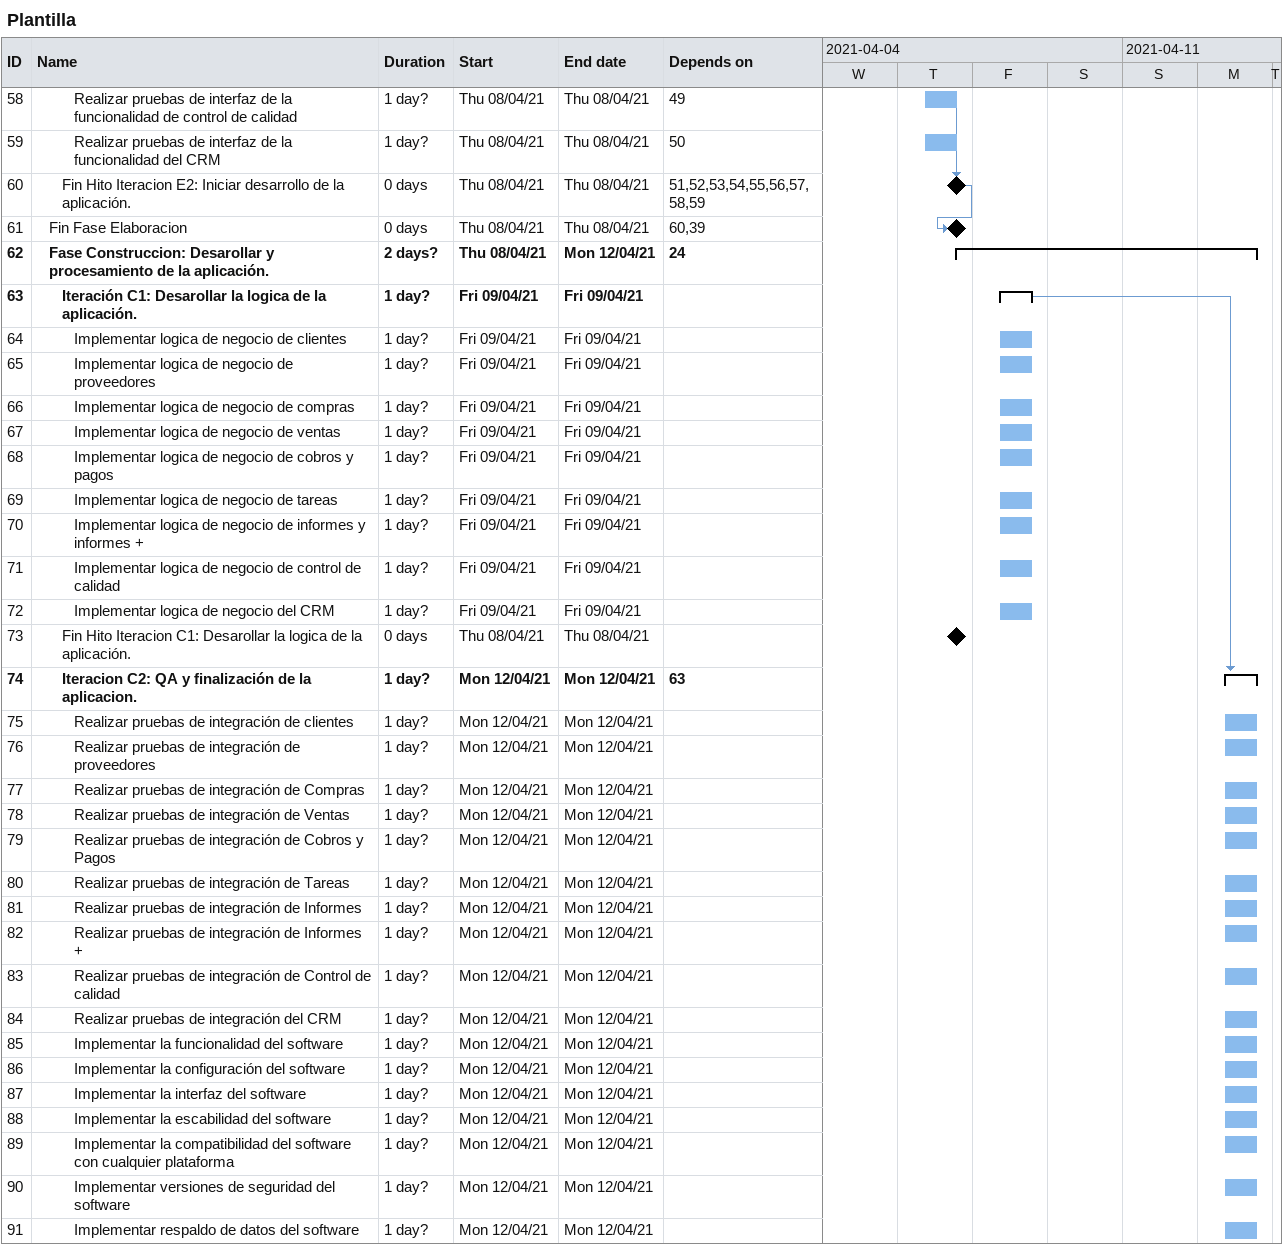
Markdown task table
Plantilla

| ID | Level | Task | Duration | Start | Finish | Predecessors |
|---|---|---|---|---|---|---|
| 58 | 4 | Realizar pruebas de interfaz de la funcionalidad de control de calidad | 1d? | 2021-04-08 | 2021-04-08 | 49 |
| 59 | 4 | Realizar pruebas de interfaz de la funcionalidad del CRM | 1d? | 2021-04-08 | 2021-04-08 | 50 |
| 60 | 3 | Fin Hito Iteracion E2: Iniciar desarrollo de la aplicación. | 0d | 2021-04-08 | 2021-04-08 | 51, 52, 53, 54, 55, 56, 57, 58, 59 |
| 61 | 2 | Fin Fase Elaboracion | 0d | 2021-04-08 | 2021-04-08 | 60, 39 |
| 62 | 2 | **Fase Construccion: Desarollar y procesamiento de la aplicación.** | 2d? | 2021-04-08 | 2021-04-12 | 24 |
| 63 | 3 | **Iteración C1: Desarollar la logica de la aplicación.** | 1d? | 2021-04-09 | 2021-04-09 |  |
| 64 | 4 | Implementar logica de negocio de clientes | 1d? | 2021-04-09 | 2021-04-09 |  |
| 65 | 4 | Implementar logica de negocio de proveedores | 1d? | 2021-04-09 | 2021-04-09 |  |
| 66 | 4 | Implementar logica de negocio de compras | 1d? | 2021-04-09 | 2021-04-09 |  |
| 67 | 4 | Implementar logica de negocio de ventas | 1d? | 2021-04-09 | 2021-04-09 |  |
| 68 | 4 | Implementar logica de negocio de cobros y pagos | 1d? | 2021-04-09 | 2021-04-09 |  |
| 69 | 4 | Implementar logica de negocio de tareas | 1d? | 2021-04-09 | 2021-04-09 |  |
| 70 | 4 | Implementar logica de negocio de informes y informes + | 1d? | 2021-04-09 | 2021-04-09 |  |
| 71 | 4 | Implementar logica de negocio de control de calidad | 1d? | 2021-04-09 | 2021-04-09 |  |
| 72 | 4 | Implementar logica de negocio del CRM | 1d? | 2021-04-09 | 2021-04-09 |  |
| 73 | 3 | Fin Hito Iteracion C1: Desarollar la logica de la aplicación. | 0d | 2021-04-08 | 2021-04-08 |  |
| 74 | 3 | **Iteracion C2: QA y finalización de la aplicacion.** | 1d? | 2021-04-12 | 2021-04-12 | 63 |
| 75 | 4 | Realizar pruebas de integración de clientes | 1d? | 2021-04-12 | 2021-04-12 |  |
| 76 | 4 | Realizar pruebas de integración de proveedores | 1d? | 2021-04-12 | 2021-04-12 |  |
| 77 | 4 | Realizar pruebas de integración de Compras | 1d? | 2021-04-12 | 2021-04-12 |  |
| 78 | 4 | Realizar pruebas de integración de Ventas | 1d? | 2021-04-12 | 2021-04-12 |  |
| 79 | 4 | Realizar pruebas de integración de Cobros y Pagos | 1d? | 2021-04-12 | 2021-04-12 |  |
| 80 | 4 | Realizar pruebas de integración de Tareas | 1d? | 2021-04-12 | 2021-04-12 |  |
| 81 | 4 | Realizar pruebas de integración de Informes | 1d? | 2021-04-12 | 2021-04-12 |  |
| 82 | 4 | Realizar pruebas de integración de Informes + | 1d? | 2021-04-12 | 2021-04-12 |  |
| 83 | 4 | Realizar pruebas de integración de Control de calidad | 1d? | 2021-04-12 | 2021-04-12 |  |
| 84 | 4 | Realizar pruebas de integración del CRM | 1d? | 2021-04-12 | 2021-04-12 |  |
| 85 | 4 | Implementar la funcionalidad del software | 1d? | 2021-04-12 | 2021-04-12 |  |
| 86 | 4 | Implementar la configuración del software | 1d? | 2021-04-12 | 2021-04-12 |  |
| 87 | 4 | Implementar la interfaz del software | 1d? | 2021-04-12 | 2021-04-12 |  |
| 88 | 4 | Implementar la escabilidad del software | 1d? | 2021-04-12 | 2021-04-12 |  |
| 89 | 4 | Implementar la compatibilidad del software con cualquier plataforma | 1d? | 2021-04-12 | 2021-04-12 |  |
| 90 | 4 | Implementar versiones de seguridad del software | 1d? | 2021-04-12 | 2021-04-12 |  |
| 91 | 4 | Implementar respaldo de datos del software | 1d? | 2021-04-12 | 2021-04-12 |  |
